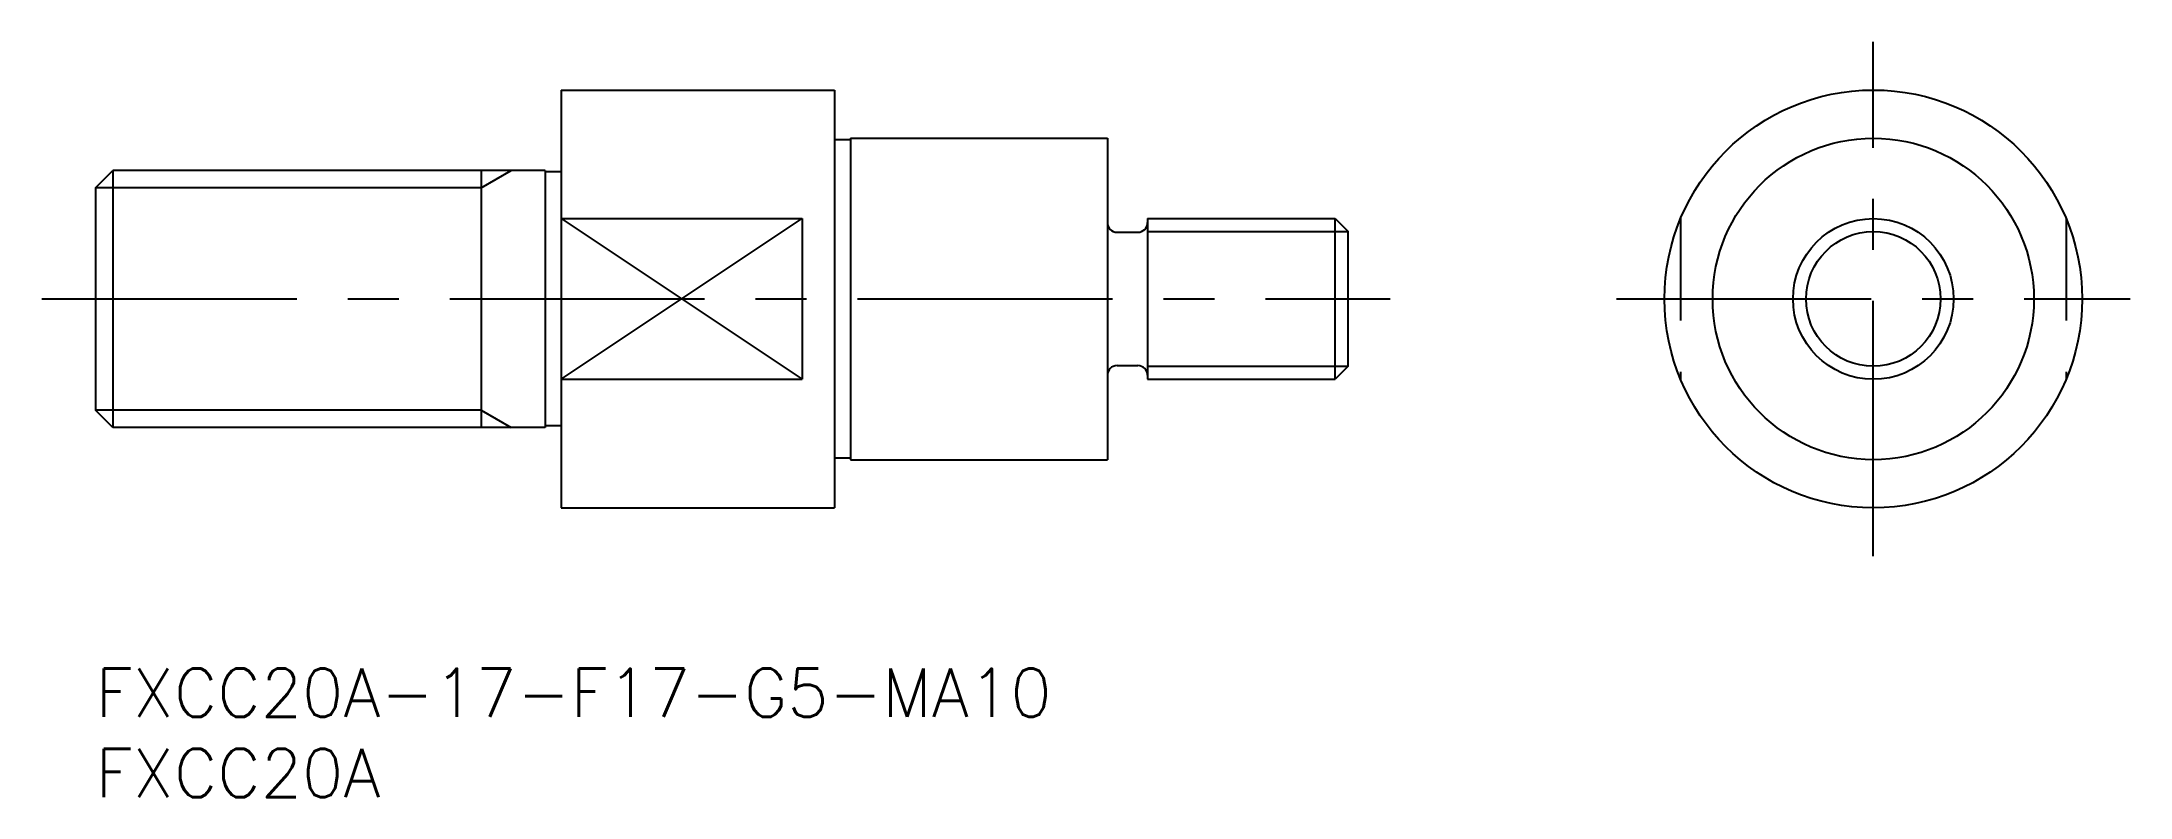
# Model space of a CAD drawing. Extents: x -3 to 127, y -8 to 39.
import ezdxf

# ---------------------------------------------------------------- set-up
doc = ezdxf.new("R2010")
doc.units = 0
doc.header["$LTSCALE"] = 0.5
doc.linetypes.add('CENTER', pattern=[50.8, 31.75, -6.35, 6.35, -6.35])
doc.linetypes.add('DASHED', pattern=[19.05, 12.7, -6.35])
for name, color, linetype in [('MSM_CENTER', 1, 'CENTER'), ('MSM_CONTINUOUS', 7, 'CONTINUOUS'), ('MSM_DASHED', 4, 'DASHED'), ('MSM_NARROW', 5, 'CONTINUOUS'), ('MSM_PART_NUMBER', 7, 'CONTINUOUS')]:
    doc.layers.add(name, color=color, linetype=linetype)
doc.styles.get("Standard").update_dxf_attribs({"font": 'txt.shx', "height": 3, "bigfont": 'bigfont.shx'})

# ---------------------------------------------------------------- blocks, each defined once
blk = doc.blocks.new('*U30')
at = {"layer": 'MSM_PART_NUMBER'}
blk.add_text('FXCC20A-17-F17-G5-MA10', height=3, dxfattribs=at).set_placement((0, -3))
blk = doc.blocks.new('*U31')
at = {"layer": 'MSM_PART_NUMBER'}
blk.add_text('FXCC20A', height=3, dxfattribs=at).set_placement((0, -8))

msp = doc.modelspace()

# ---------------------------------------------------------------- linework, layer by layer
at = {"layer": 'MSM_CENTER'}
for p, q in [((110.69, 7), (110.69, 39)), ((-3.35, 23), (80.61, 23)), ((94.69, 23), (126.69, 23))]:
    msp.add_line(p, q, dxfattribs=at)
at = {"layer": 'MSM_CONTINUOUS'}
for p, q in [((29, 36), (29, 10)), ((29, 36), (46, 36)), ((46, 36), (46, 10)), ((47, 32.9), (46, 32.9)), ((47, 33), (63, 33)), ((47, 33), (47, 13)), ((63, 33), (63, 13)), ((0, 29.92), (1.08, 31)), ((0, 29.92), (0, 16.08)), ((28, 31), (1.08, 31)), ((1.08, 31), (1.08, 15)), ((24, 31), (24, 15)), ((28, 31), (28, 15)), ((29, 30.9), (28, 30.9)), ((29, 28), (44, 28)), ((44, 28), (44, 18)), ((65.5, 28), (65.5, 18)), ((65.5, 28), (77.19, 28)), ((77.19, 18), (77.19, 28)), ((77.19, 28), (78, 27.19)), ((63.6, 27.15), (64.9, 27.15)), ((78, 18.81), (78, 27.19)), ((63.6, 18.85), (64.9, 18.85)), ((78, 18.81), (77.19, 18)), ((29, 18), (44, 18)), ((65.5, 18), (77.19, 18)), ((1.08, 15), (0, 16.08)), ((28, 15), (1.08, 15)), ((29, 15.1), (28, 15.1)), ((47, 13.1), (46, 13.1)), ((47, 13), (63, 13)), ((29, 10), (46, 10))]:
    msp.add_line(p, q, dxfattribs=at)
for radius in [13, 10, 5]:
    msp.add_circle((110.69, 23), radius, dxfattribs=at)
for centre, start, end in [((63.6, 27.75), 180, 270), ((64.9, 27.75), 270, 0), ((63.6, 18.25), 90, 180), ((64.9, 18.25), 360, 90)]:
    msp.add_arc(centre, 0.6, start, end, dxfattribs=at)
at = {"layer": 'MSM_DASHED'}
for p, q in [((98.69, 28), (98.69, 18)), ((122.69, 28), (122.69, 18))]:
    msp.add_line(p, q, dxfattribs=at)
at = {"layer": 'MSM_NARROW'}
for p, q in [((24, 29.92), (0, 29.92)), ((24, 29.92), (25.87, 31)), ((29, 28), (44, 18)), ((29, 18), (44, 28)), ((65.5, 27.19), (78, 27.19)), ((65.5, 18.81), (78, 18.81)), ((24, 16.08), (0, 16.08)), ((24, 16.08), (25.87, 15))]:
    msp.add_line(p, q, dxfattribs=at)
msp.add_circle((110.69, 23), 4.19, dxfattribs=at)

# ---------------------------------------------------------------- block references
at = {"layer": 'MSM_CONTINUOUS'}
for name in ['*U30', '*U31']:
    msp.add_blockref(name, (0, 0), dxfattribs=at)

doc.saveas('drawing.dxf')
